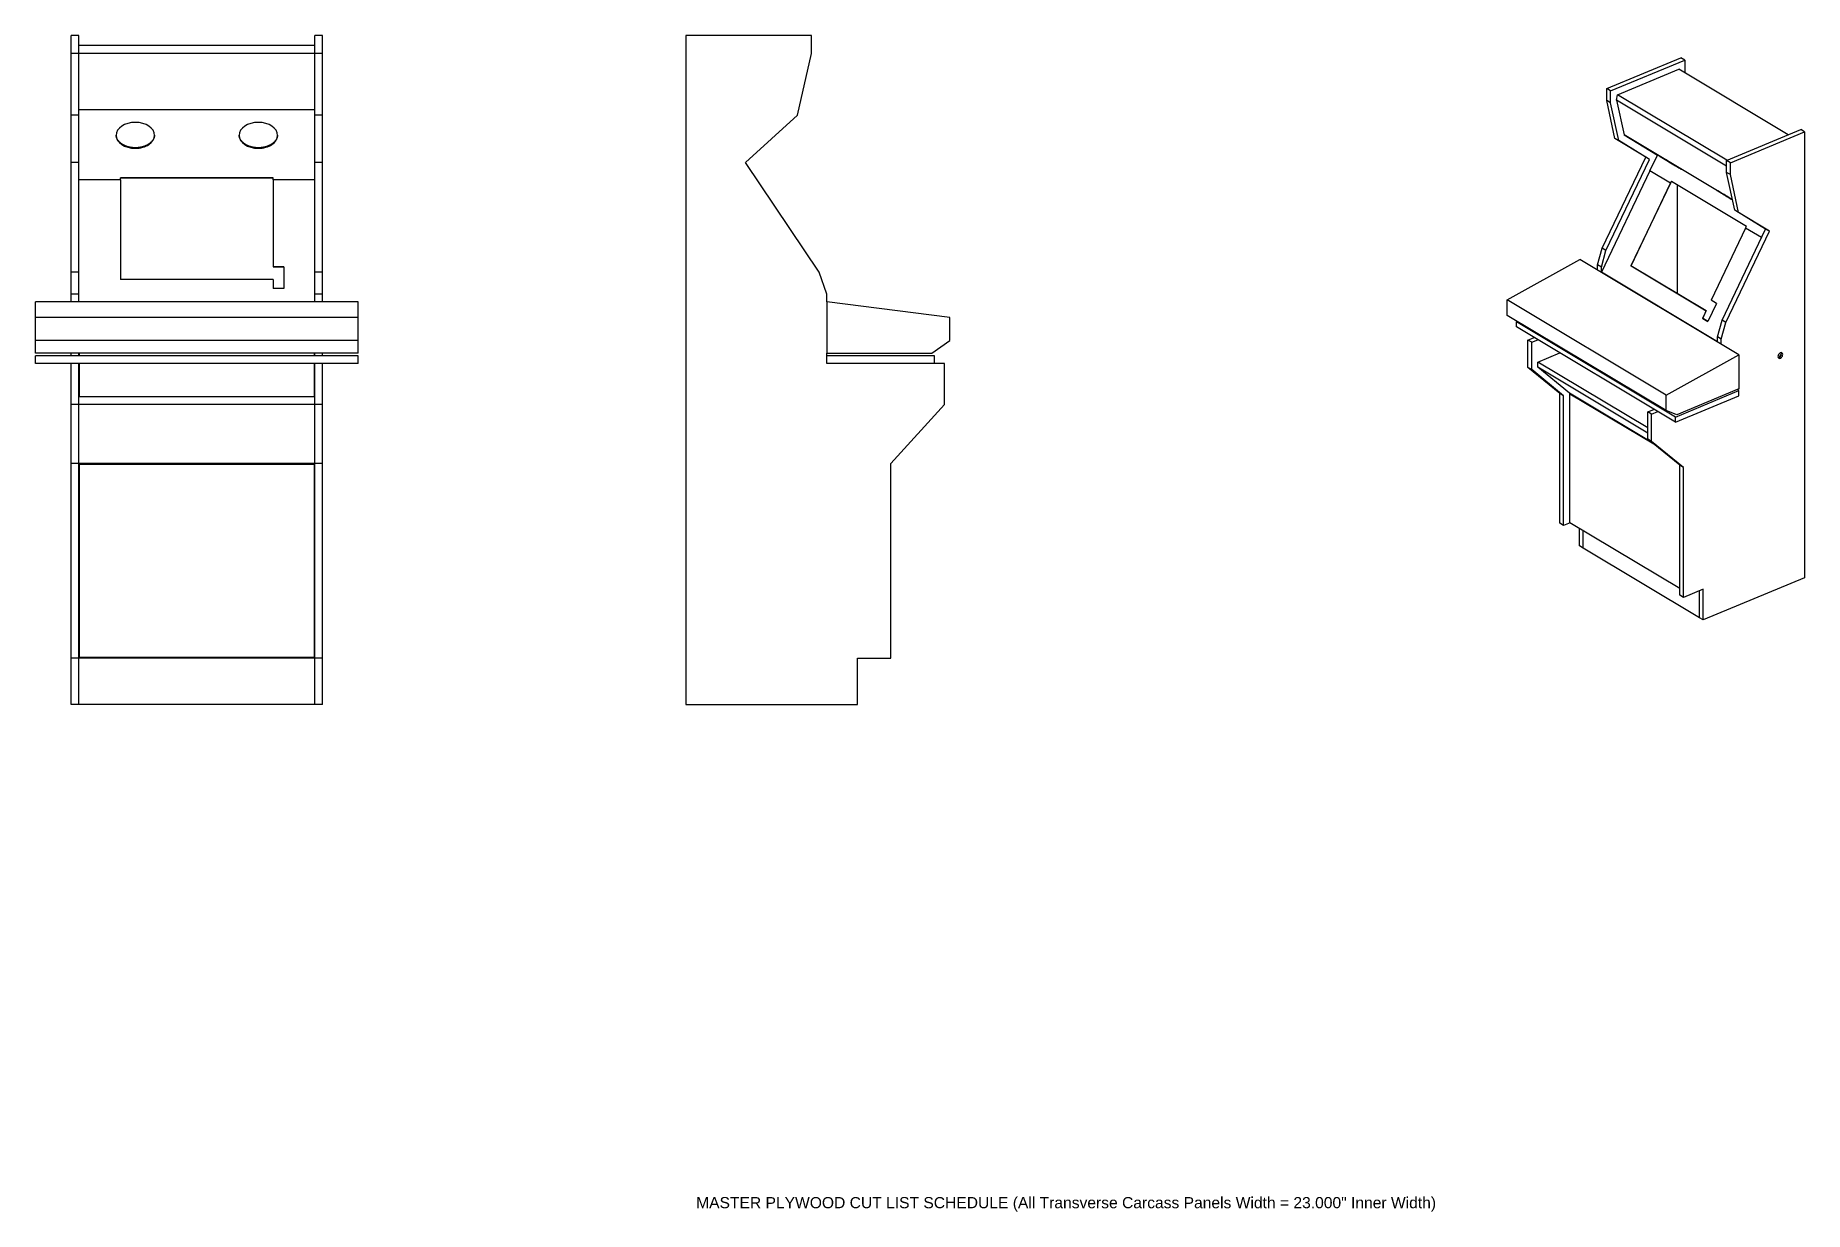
# Model space of a CAD drawing. Header units: millimetres. Extents: x 49 to 334, y 54 to 244.
import ezdxf
from ezdxf.enums import TextEntityAlignment as Align

# ---------------------------------------------------------------- set-up
doc = ezdxf.new("R2010")
doc.units = ezdxf.units.MM
for name, color, linetype in [('Annotation_Sheet5_Master_CutList', 7, 'CONTINUOUS'), ('View_Assy_Front', 7, 'CONTINUOUS'), ('View_Assy_Isometric', 7, 'CONTINUOUS'), ('View_Assy_Side', 7, 'CONTINUOUS')]:
    doc.layers.add(name, color=color, linetype=linetype)
doc.styles.get("Standard").update_dxf_attribs({"font": 'arial.ttf'})

msp = doc.modelspace()

# ---------------------------------------------------------------- linework, layer by layer
at = {"layer": 'View_Assy_Front'}
for p, q in [((56.01, 243.86), (54.78, 243.86)), ((54.78, 240.97), (54.78, 243.86)), ((56.01, 240.97), (56.01, 243.86)), ((93.99, 242.21), (56.01, 242.21)), ((93.99, 240.97), (93.99, 243.86)), ((95.22, 243.86), (93.99, 243.86)), ((95.22, 240.97), (95.22, 243.86)), ((56.01, 240.97), (54.78, 240.97)), ((54.78, 231.02), (54.78, 240.97)), ((56.01, 231.02), (56.01, 240.97)), ((93.99, 240.97), (56.01, 240.97)), ((93.99, 240.97), (56.01, 240.97)), ((93.99, 231.02), (93.99, 240.97)), ((95.22, 240.97), (93.99, 240.97)), ((95.22, 231.02), (95.22, 240.97)), ((56.01, 231.02), (54.78, 231.02)), ((54.78, 223.37), (54.78, 231.02)), ((93.99, 231.89), (56.01, 231.89)), ((93.99, 231.89), (56.01, 231.89)), ((56.01, 223.37), (56.01, 231.02)), ((93.99, 223.37), (93.99, 231.02)), ((95.22, 231.02), (93.99, 231.02)), ((95.22, 223.37), (95.22, 231.02)), ((56.01, 223.37), (54.78, 223.37)), ((54.78, 205.74), (54.78, 223.37)), ((56.01, 205.74), (56.01, 223.37)), ((93.99, 205.74), (93.99, 223.37)), ((95.22, 223.37), (93.99, 223.37)), ((95.22, 205.74), (95.22, 223.37)), ((62.72, 220.6), (56.01, 220.6)), ((62.72, 220.6), (56.01, 220.6)), ((62.72, 220.6), (62.72, 220.95)), ((62.72, 220.95), (87.28, 220.95)), ((87.28, 220.95), (62.72, 220.95)), ((62.72, 220.6), (62.72, 204.58)), ((87.28, 220.6), (87.28, 220.95)), ((87.28, 220.6), (87.28, 206.62)), ((93.99, 220.6), (87.28, 220.6)), ((93.99, 220.6), (87.28, 220.6)), ((56.01, 205.74), (54.78, 205.74)), ((54.78, 202.18), (54.78, 205.74)), ((56.01, 202.18), (56.01, 205.74)), ((89.03, 206.62), (87.28, 206.62)), ((87.28, 206.62), (87.28, 206.58)), ((87.28, 206.58), (89.03, 206.58)), ((89.03, 206.62), (89.03, 203.13)), ((93.99, 202.18), (93.99, 205.74)), ((95.22, 205.74), (93.99, 205.74)), ((95.22, 202.18), (95.22, 205.74)), ((87.28, 204.58), (62.72, 204.58)), ((87.28, 204.58), (87.28, 203.13)), ((89.03, 203.13), (87.28, 203.13)), ((101, 200.94), (49, 200.94)), ((49, 198.46), (49, 200.94)), ((56.01, 202.18), (54.78, 202.18)), ((54.78, 200.94), (54.78, 202.18)), ((56.01, 200.94), (56.01, 202.18)), ((93.99, 200.94), (56.01, 200.94)), ((93.99, 200.94), (93.99, 202.18)), ((95.22, 202.18), (93.99, 202.18)), ((95.22, 200.94), (95.22, 202.18)), ((101, 198.46), (101, 200.94)), ((101, 198.46), (49, 198.46)), ((49, 194.75), (49, 198.46)), ((101, 194.75), (101, 198.46)), ((101, 194.75), (49, 194.75)), ((49, 192.68), (49, 194.75)), ((101, 192.68), (101, 194.75)), ((101, 192.68), (49, 192.68)), ((101, 192.27), (49, 192.27)), ((49, 191.03), (49, 192.27)), ((54.78, 191.03), (49, 191.03)), ((54.78, 192.27), (54.78, 192.68)), ((56.01, 191.03), (54.78, 191.03)), ((54.78, 184.43), (54.78, 191.03)), ((56.01, 192.27), (56.01, 192.68)), ((56.01, 184.43), (56.01, 191.03)), ((93.99, 191.03), (56.01, 191.03)), ((56.12, 192.27), (56.12, 192.68)), ((56.12, 185.67), (56.12, 191.03)), ((93.88, 192.68), (93.88, 192.27)), ((93.88, 191.03), (93.88, 185.67)), ((93.99, 192.27), (93.99, 192.68)), ((93.99, 184.43), (93.99, 191.03)), ((95.22, 191.03), (93.99, 191.03)), ((95.22, 192.27), (95.22, 192.68)), ((95.22, 184.43), (95.22, 191.03)), ((101, 191.03), (95.22, 191.03)), ((101, 191.03), (101, 192.27)), ((93.99, 185.67), (56.01, 185.67)), ((56.01, 184.43), (54.78, 184.43)), ((54.78, 174.93), (54.78, 184.43)), ((56.01, 174.93), (56.01, 184.43)), ((93.99, 184.43), (56.01, 184.43)), ((93.99, 184.43), (56.01, 184.43)), ((93.99, 174.93), (93.99, 184.43)), ((95.22, 184.43), (93.99, 184.43)), ((95.22, 174.93), (95.22, 184.43)), ((56.01, 174.93), (54.78, 174.93)), ((54.78, 143.57), (54.78, 174.93)), ((56.01, 143.57), (56.01, 174.93)), ((93.99, 174.93), (56.01, 174.93)), ((56.12, 174.83), (56.12, 174.93)), ((56.12, 143.67), (56.12, 174.83)), ((56.12, 174.83), (93.88, 174.83)), ((93.88, 174.93), (93.88, 174.83)), ((93.88, 174.83), (93.88, 143.67)), ((93.99, 143.57), (93.99, 174.93)), ((95.22, 174.93), (93.99, 174.93)), ((95.22, 143.57), (95.22, 174.93)), ((54.78, 136.14), (54.78, 143.57)), ((56.01, 143.57), (54.78, 143.57)), ((56.01, 136.14), (56.01, 143.57)), ((93.99, 143.57), (56.01, 143.57)), ((56.01, 136.14), (56.01, 143.57)), ((93.88, 143.67), (56.12, 143.67)), ((56.12, 143.57), (56.12, 143.67)), ((93.88, 143.67), (93.88, 143.57)), ((93.99, 136.14), (93.99, 143.57)), ((95.22, 143.57), (93.99, 143.57)), ((93.99, 136.14), (93.99, 143.57)), ((95.22, 136.14), (95.22, 143.57)), ((56.01, 136.14), (54.78, 136.14)), ((93.99, 136.14), (56.01, 136.14)), ((95.22, 136.14), (93.99, 136.14))]:
    msp.add_line(p, q, dxfattribs=at)
for centre, start_param, end_param in [((65.09, 227.77), 3.141593, 0), ((84.91, 227.77), 3.141593, 0), ((65.09, 227.77), 0, 1.570796), ((65.09, 227.77), 1.570796, 3.141593), ((84.91, 227.77), 0, 1.570796), ((84.91, 227.77), 1.570796, 3.141593)]:
    msp.add_ellipse(centre, major_axis=(-3.1, 0), ratio=0.672673, start_param=start_param, end_param=end_param, dxfattribs=at)
for points in [[(65.09, 225.76), (64.75, 225.77), (64.42, 225.81), (64.09, 225.87), (63.77, 225.96), (63.47, 226.07), (63.19, 226.2), (62.93, 226.36), (62.7, 226.53), (62.5, 226.72), (62.33, 226.92), (62.19, 227.13), (62.09, 227.36), (62.03, 227.58), (62, 227.82)], [(68.19, 227.82), (68.16, 227.58), (68.1, 227.36), (68, 227.13), (67.86, 226.92), (67.69, 226.72), (67.49, 226.53), (67.26, 226.36), (67, 226.2), (66.72, 226.07), (66.42, 225.96), (66.1, 225.87), (65.77, 225.81), (65.44, 225.77), (65.09, 225.76)], [(84.91, 225.76), (84.56, 225.77), (84.23, 225.81), (83.9, 225.87), (83.58, 225.96), (83.28, 226.07), (83, 226.2), (82.74, 226.36), (82.51, 226.53), (82.31, 226.72), (82.14, 226.92), (82, 227.13), (81.9, 227.36), (81.84, 227.58), (81.81, 227.82)], [(88, 227.82), (87.97, 227.58), (87.91, 227.36), (87.81, 227.13), (87.67, 226.92), (87.5, 226.72), (87.3, 226.53), (87.07, 226.36), (86.81, 226.2), (86.53, 226.07), (86.23, 225.96), (85.91, 225.87), (85.58, 225.81), (85.25, 225.77), (84.91, 225.76)]]:
    msp.add_open_spline(points, degree=1, dxfattribs=at)
at = {"layer": 'View_Assy_Isometric'}
for p, q in [((302.07, 235.29), (314.02, 240.27)), ((302.68, 234.93), (314.63, 239.9)), ((314.63, 239.9), (314.02, 240.27)), ((314.63, 239.9), (314.63, 237.81)), ((303.82, 234.3), (313.66, 238.4)), ((331.27, 227.84), (313.66, 238.4)), ((302.68, 234.93), (302.07, 235.29)), ((302.07, 233.37), (302.07, 235.29)), ((302.68, 233), (302.68, 234.93)), ((303.66, 233.41), (303.82, 234.3)), ((321.44, 223.75), (303.82, 234.3)), ((302.68, 233), (302.07, 233.37)), ((303.39, 227.28), (302.07, 233.37)), ((304, 226.92), (302.68, 233)), ((321.38, 222.79), (303.66, 233.41)), ((303.66, 233.41), (304.88, 227.86)), ((321.38, 222.79), (303.66, 233.41)), ((321.38, 223.73), (333.33, 228.7)), ((321.99, 223.36), (333.94, 228.33)), ((333.94, 228.33), (333.33, 228.7)), ((333.94, 228.33), (333.94, 156.53)), ((304, 226.92), (303.39, 227.28)), ((308.36, 224.25), (303.39, 227.28)), ((308.97, 223.89), (304, 226.92)), ((322.33, 217.41), (304.88, 227.86)), ((304.88, 227.86), (310.24, 224.6)), ((322.33, 217.41), (304.88, 227.86)), ((301.34, 209.58), (308.36, 224.25)), ((301.95, 209.22), (308.97, 223.89)), ((308.97, 223.89), (308.36, 224.25)), ((309.03, 222.06), (310.24, 224.6)), ((321.38, 221.8), (321.38, 223.73)), ((321.99, 223.36), (321.38, 223.73)), ((321.99, 221.44), (321.99, 223.36)), ((309.03, 222.06), (301.22, 205.71)), ((312.33, 220.09), (305.97, 206.76)), ((306.01, 206.75), (312.33, 220.09)), ((312.33, 220.09), (309.03, 222.06)), ((312.33, 220.09), (309.03, 222.06)), ((312.33, 220.09), (312.48, 220.38)), ((312.48, 220.38), (312.33, 220.09)), ((312.48, 220.38), (324.57, 213.14)), ((313.47, 202.29), (313.47, 219.79)), ((322.7, 215.71), (321.38, 221.8)), ((321.99, 221.44), (321.38, 221.8)), ((323.31, 215.35), (321.99, 221.44)), ((327.67, 212.68), (322.7, 215.71)), ((323.31, 215.35), (322.7, 215.71)), ((328.28, 212.32), (323.31, 215.35)), ((324.43, 212.84), (318.88, 201.21)), ((320.65, 198.01), (327.67, 212.68)), ((321.26, 197.65), (328.28, 212.32)), ((324.43, 212.84), (324.57, 213.14)), ((327, 211.3), (324.43, 212.84)), ((327, 211.3), (324.43, 212.84)), ((328.28, 212.32), (327.67, 212.68)), ((300.61, 206.9), (301.34, 209.58)), ((301.22, 206.54), (301.95, 209.22)), ((301.95, 209.22), (301.34, 209.58)), ((286.06, 201.26), (297.76, 207.78)), ((323.37, 192.44), (297.76, 207.78)), ((301.22, 206.54), (300.61, 206.9)), ((300.61, 206.08), (300.61, 206.9)), ((301.22, 205.71), (301.22, 206.54)), ((319.92, 194.51), (301.22, 205.71)), ((318.07, 199.52), (305.97, 206.76)), ((305.97, 206.76), (306.01, 206.75)), ((306.01, 206.75), (318.11, 199.5)), ((311.67, 185.92), (286.06, 201.26)), ((286.06, 198.78), (286.06, 201.26)), ((318.07, 199.52), (317.49, 198.31)), ((317.54, 198.29), (318.11, 199.5)), ((318.07, 199.52), (318.11, 199.5)), ((319.74, 200.7), (318.35, 197.79)), ((319.74, 200.7), (318.88, 201.21)), ((311.67, 183.44), (286.06, 198.78)), ((287.52, 197.74), (287.68, 197.81)), ((313.13, 182.4), (287.52, 197.74)), ((287.52, 196.92), (287.52, 197.74)), ((313.13, 181.57), (287.52, 196.92)), ((318.35, 197.79), (317.49, 198.31)), ((317.49, 198.31), (317.54, 198.29)), ((317.54, 198.29), (318.36, 197.8)), ((319.92, 195.33), (320.65, 198.01)), ((320.53, 194.97), (321.26, 197.65)), ((321.26, 197.65), (320.65, 198.01)), ((289.39, 194.8), (290.37, 195.21)), ((290, 194.44), (289.39, 194.8)), ((289.39, 190.4), (289.39, 194.8)), ((290, 194.44), (290.98, 194.85)), ((290, 190.04), (290, 194.44)), ((319.92, 194.51), (319.92, 195.33)), ((320.53, 194.97), (319.92, 195.33)), ((320.53, 194.14), (320.53, 194.97)), ((290.98, 191.27), (294.5, 192.73)), ((308.7, 180.65), (290.98, 191.27)), ((290.98, 190.44), (290.98, 191.27)), ((311.67, 185.92), (323.37, 192.44)), ((323.37, 192.44), (323.37, 186.94)), ((290, 190.04), (289.39, 190.4)), ((294.51, 186.21), (289.39, 190.4)), ((295.12, 185.84), (290, 190.04)), ((308.7, 179.83), (290.98, 190.44)), ((296.1, 186.25), (290.98, 190.44)), ((308.7, 179.83), (290.98, 190.44)), ((295.12, 185.84), (294.51, 186.21)), ((294.51, 165.3), (294.51, 186.21)), ((295.12, 164.93), (295.12, 185.84)), ((309.32, 178.32), (296.1, 186.25)), ((296.15, 186.15), (296.22, 186.18)), ((296.15, 165.38), (296.15, 186.15)), ((296.15, 186.15), (309.64, 178.07)), ((311.67, 183.44), (311.67, 185.92)), ((313.13, 182.4), (323.37, 186.66)), ((313.13, 181.57), (323.37, 185.83)), ((323.37, 186.94), (313.37, 182.77)), ((323.37, 186.66), (323.1, 186.82)), ((323.37, 185.83), (323.37, 186.66)), ((308.7, 183.24), (309.67, 183.64)), ((308.7, 178.84), (308.7, 183.24)), ((309.31, 182.87), (308.7, 183.24)), ((309.31, 182.87), (310.28, 183.28)), ((309.31, 178.47), (309.31, 182.87)), ((313.37, 182.77), (311.67, 183.44)), ((313.13, 181.57), (313.13, 182.4)), ((313.82, 174.64), (308.7, 178.84)), ((309.31, 178.47), (308.7, 178.84)), ((314.43, 174.27), (309.31, 178.47)), ((313.82, 153.73), (313.82, 174.64)), ((314.43, 174.27), (313.82, 174.64)), ((314.43, 153.37), (314.43, 174.27)), ((295.12, 164.93), (294.51, 165.3)), ((296.16, 165.37), (295.12, 164.93)), ((313.82, 154.79), (296.15, 165.38)), ((297.68, 161.67), (297.68, 164.46)), ((298.29, 161.3), (298.29, 164.09)), ((298.29, 161.3), (298.29, 164.09)), ((298.29, 161.3), (297.68, 161.67)), ((316.99, 150.1), (298.29, 161.3)), ((317.6, 154.68), (314.43, 153.37)), ((316.99, 150.1), (316.99, 154.43)), ((316.99, 150.1), (316.99, 154.43)), ((333.94, 156.53), (317.6, 149.73)), ((317.6, 149.73), (317.6, 154.68)), ((314.43, 153.37), (313.82, 153.73)), ((317.6, 149.73), (316.99, 150.1))]:
    msp.add_line(p, q, dxfattribs=at)
for centre, major_axis, ratio, start_param, end_param in [((312.03, 223.55), (-2.04, 1.23), 0.003731, 3.141593, 0), ((312.03, 223.55), (-2.04, 1.23), 0.003731, 0, 2.299154), ((312.03, 223.55), (-2.04, 1.23), 0.003731, 2.299154, 3.141593), ((321.79, 217.71), (-2.04, 1.23), 0.003731, 4.44197, 0), ((321.79, 217.71), (-2.04, 1.23), 0.003731, 0, 1.848253), ((330.04, 192.32), (-0.257, -0.429), 0.66564, 3.141593, 0), ((329.84, 192.44), (-0.257, -0.429), 0.66564, 0.363652, 2.303611), ((330.04, 192.32), (-0.257, -0.429), 0.66564, 0, 2.303611), ((329.43, 192.69), (0.571, 0.953), 0.66564, -1.911441, -1.230152), ((329.84, 192.44), (-0.257, -0.429), 0.66564, 2.303611, 2.77794), ((330.04, 192.32), (-0.257, -0.429), 0.66564, 2.303611, 3.141593)]:
    msp.add_ellipse(centre, major_axis=major_axis, ratio=ratio, start_param=start_param, end_param=end_param, dxfattribs=at)
at = {"layer": 'View_Assy_Side'}
for p, q in [((173.97, 243.86), (153.74, 243.86)), ((153.74, 243.86), (153.74, 136.14)), ((173.97, 240.97), (173.97, 243.86)), ((171.74, 231.02), (173.97, 240.97)), ((163.34, 223.37), (171.74, 231.02)), ((175.21, 205.74), (163.34, 223.37)), ((176.44, 202.18), (175.21, 205.74)), ((176.44, 200.94), (176.44, 202.18)), ((196.26, 198.46), (176.44, 200.94)), ((176.44, 200.94), (176.44, 192.68)), ((196.26, 194.75), (196.26, 198.46)), ((193.37, 192.68), (196.26, 194.75)), ((176.44, 192.27), (176.44, 192.68)), ((176.44, 192.68), (193.37, 192.68)), ((176.44, 191.03), (176.44, 192.27)), ((193.78, 192.27), (176.44, 192.27)), ((193.78, 191.03), (176.44, 191.03)), ((193.78, 191.03), (193.78, 192.27)), ((195.43, 191.03), (193.78, 191.03)), ((195.43, 184.43), (195.43, 191.03)), ((186.76, 174.93), (195.43, 184.43)), ((186.76, 143.57), (186.76, 174.93)), ((181.4, 136.14), (181.4, 143.57)), ((181.4, 143.57), (186.76, 143.57)), ((153.74, 136.14), (181.4, 136.14))]:
    msp.add_line(p, q, dxfattribs=at)

# ---------------------------------------------------------------- texts
at = {"layer": 'Annotation_Sheet5_Master_CutList'}
msp.add_text('MASTER PLYWOOD CUT LIST SCHEDULE (All Transverse Carcass Panels Width = 23.000" Inner Width)', height=1.8, dxfattribs=at).set_placement((215, 55), align=Align.CENTER)

doc.saveas('drawing.dxf')
